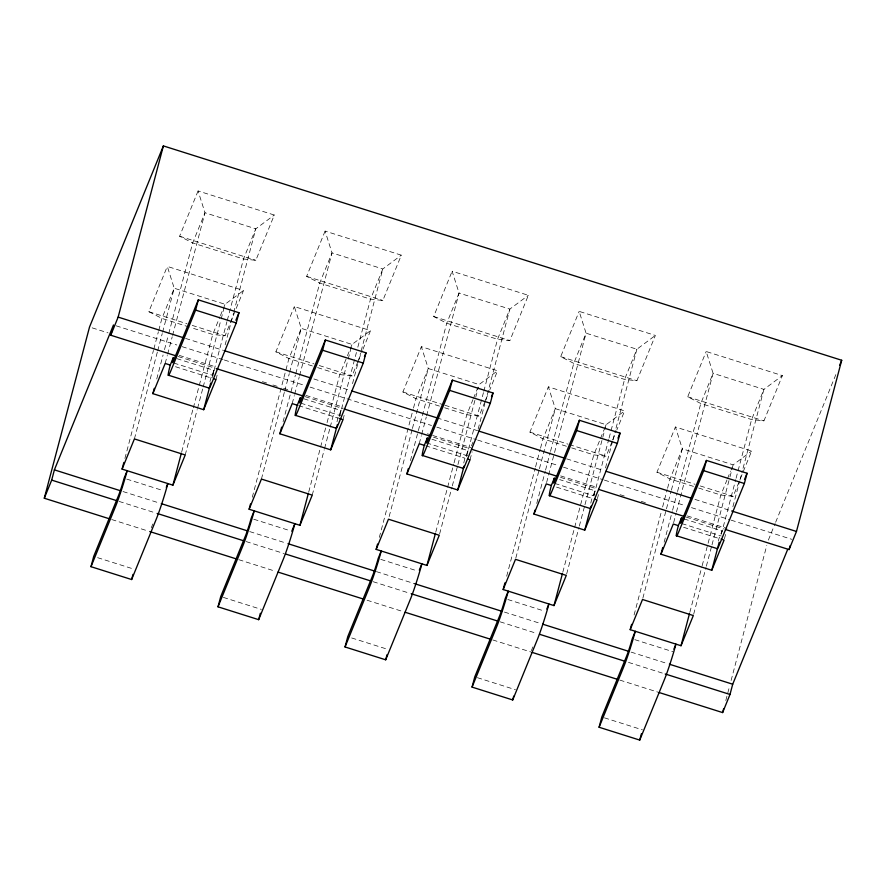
<?xml version="1.0" encoding="UTF-8"?>
<svg xmlns="http://www.w3.org/2000/svg" width="886" height="886" viewBox="0 0 886 886"><rect width="100%" height="100%" fill="white"/><g stroke="black" fill="none" stroke-linecap="round" stroke-linejoin="round"><path stroke-width="0.66" stroke-dasharray="4.43 3.32" d="M124.915 458.439L153.455 350.413M153.81 349.084L158.395 331.741M158.738 330.412L161.916 318.406L174.221 288.227L167.299 266.409L243.517 290.497L225.055 335.772L212.729 334.465L190.579 327.466M134.406 438.924L157.309 352.24M157.664 350.9L162.238 333.568M162.592 332.228L174.221 288.227L225.033 304.275L243.517 290.497M156.744 378.975L163.079 354.976M164.497 349.638L168.373 334.963M168.728 333.634L192.683 242.941L204.987 212.762L198.076 190.944L274.295 215.032L255.832 260.307L243.495 259L192.683 242.941L179.614 236.23L198.076 190.944M165.173 363.459L167.288 355.463M167.642 354.123L172.216 336.791M172.571 335.451L204.987 212.762L255.799 228.821L274.295 215.032M181.719 451.827L192.993 409.144M193.347 407.815L212.729 334.465L219.905 316.856M185.218 454.983L197.19 409.642M197.545 408.302L202.828 388.301M203.182 386.96L220.802 320.278M221.157 318.949L225.033 304.275L224.003 306.8M212.131 377.691L226.938 321.684M227.281 320.344L243.495 259L255.799 228.821L233.959 311.507M215.985 379.518L217.391 374.18M225.144 344.842L230.781 323.501M231.135 322.172L233.605 312.836M252.288 497.245L288.936 358.553L301.251 328.363L294.329 306.556L370.547 330.633L362.85 349.505M261.425 479.06L284.328 392.376M284.683 391.047L289.268 373.704M289.622 372.375L301.251 328.363L352.052 344.421L370.547 330.633M283.066 421.78L295.392 375.11M295.747 373.77L319.713 283.088L332.017 252.898L325.096 231.091L401.314 255.168L382.852 300.454L370.514 299.147L319.713 283.088L306.634 276.366L325.096 231.091M292.203 403.606L294.318 395.599M294.661 394.27L299.246 376.927M299.601 375.598L332.017 252.898L382.83 268.956L401.314 255.168M308.738 491.963L325.649 427.949M327.067 422.622L339.748 374.601L346.924 357.003M312.237 495.119L324.221 449.778M324.575 448.449L329.858 428.436M330.212 427.107L347.833 360.425M348.176 359.085L352.052 344.421L347.445 355.74M339.515 416.498L356.427 352.484M357.833 347.157L370.514 299.147L382.83 268.956L360.979 351.642M343.015 419.654L344.776 412.987M352.528 383.649L357.811 363.648M358.165 362.308L360.624 352.971M379.319 537.392L413.142 409.354M413.496 408.025L415.966 398.689L428.27 368.51L421.359 346.692L497.567 370.78L489.88 389.641M389.164 516.538L412.068 429.854M412.411 428.514L428.27 368.51L479.082 384.557L497.567 370.78M410.44 460.587L446.732 323.224L459.048 293.045L452.126 271.227L528.344 295.315L509.882 340.589L497.544 339.283L446.732 323.224L433.664 316.501L452.126 271.227M419.222 443.742L421.337 435.735M421.692 434.406L426.277 417.073M426.62 415.733L459.048 293.045L509.849 309.092L528.344 295.315M435.768 532.109L453.732 464.087M454.086 462.758L466.778 414.748L472.925 399.652M439.622 533.926L451.949 487.256M452.303 485.916L457.586 465.914M457.94 464.574L478.374 387.226M466.534 456.644L483.446 392.631M483.8 391.291L497.544 339.283L509.849 309.092L485.185 402.454M470.034 459.801L472.149 451.794M478.141 429.123L484.83 403.783M506.692 576.199L535.233 468.173M535.587 466.833L540.172 449.501M540.526 448.161L542.985 438.836L555.3 408.645L548.379 386.828L624.597 410.916L616.9 429.788M515.829 558.014L539.087 469.99M539.441 468.661L555.3 408.645L606.113 424.704L624.597 410.916M536.761 503.403L545.222 471.396M545.566 470.056L550.151 452.724M550.505 451.384L573.763 363.371L586.067 333.18L579.156 311.374L655.363 335.451L636.901 380.736L624.575 379.418L573.763 363.371L560.694 356.648L579.156 311.374M546.607 482.549L586.067 333.18L636.879 349.239L655.363 335.451M562.787 572.245L593.797 454.883L599.955 439.799M566.641 574.073L578.979 527.391M579.333 526.062L584.616 506.05M584.97 504.721L605.404 427.373M593.919 495.451L608.715 439.434M609.07 438.105L624.575 379.418L636.879 349.239L615.737 429.256M597.419 498.608L598.471 494.598M605.515 467.93L612.569 441.261M612.913 439.921L615.382 430.585M634.077 615.006L661.211 512.307M662.617 506.98L667.191 489.637M667.546 488.308L670.015 478.972L682.32 448.781L675.409 426.974L751.627 451.063L739.832 479.99M642.859 598.15L666.117 510.137M666.471 508.797L671.045 491.464M671.4 490.124L682.32 448.781L733.132 464.84L751.627 451.063M664.135 542.21L672.241 511.532M672.596 510.203L677.181 492.86M677.535 491.531L700.782 403.507L713.097 373.316L706.175 351.509L782.393 375.598L763.931 420.872L751.594 419.565L700.782 403.507L687.713 396.784L706.175 351.509M673.626 522.685L676.096 513.348M676.45 512.019L713.097 373.316L763.909 389.375L782.393 375.598M689.817 612.392L701.801 567.04M702.155 565.711L720.827 495.03L726.985 479.935M693.672 614.208L705.998 567.527M706.352 566.198L711.635 546.197M711.99 544.857L729.61 478.174M729.964 476.845L733.132 464.84L731.083 469.868M721.293 534.258L735.734 479.581M736.089 478.241L751.594 419.565L763.909 389.375L742.767 469.392M724.438 538.743L725.844 533.416M732.899 506.737L739.588 481.397M739.943 480.068L742.413 470.732M725.8 700.538L729.687 685.83M731.094 680.481L766.789 545.388M189.272 327.056L161.916 318.406L148.837 311.695L167.299 266.409M220.415 315.604L223.494 308.051M209.96 381.622A26.691 1.661 -72.5 0 1 210.901 377.912L213.98 370.359L174.642 357.933M151.273 527.768L152.813 524.003M312.393 365.962L288.936 358.553L275.867 351.831L294.329 306.556M317.598 367.601L339.748 374.601L352.085 375.919L358.232 360.823M358.752 359.561L362.341 350.756M336.99 421.769A26.691 1.661 -72.5 0 1 337.931 418.048L341.01 410.506L301.672 398.08M439.412 406.098L415.966 398.689L402.897 391.966L421.359 346.692M473.445 398.401L479.082 384.557M444.628 407.748L466.778 414.748L479.104 416.055L485.262 400.959M485.772 399.708L489.36 390.903M463.766 462.979A26.691 1.661 -72.5 0 1 464.951 458.195L468.029 450.642L428.691 438.216M471.474 445.802L473.013 442.036M566.442 446.245L542.985 438.836L529.917 432.113L548.379 386.828M600.464 438.537L604.053 429.732M604.573 428.47L606.113 424.704M571.647 447.884L593.797 454.883L606.135 456.19L612.292 441.106M612.802 439.844L616.39 431.039M590.785 503.126A26.691 1.661 -72.5 0 1 591.981 498.331L595.06 490.789L559.653 479.603M531.323 650.712L532.863 646.935M693.461 486.381L670.015 478.972L656.947 472.249L675.409 426.974M727.495 478.673L730.573 471.13M698.677 488.031L720.827 495.03L733.165 496.337L739.312 481.242M684.058 518.908L722.079 530.924L719.011 538.478A26.691 1.661 -72.5 0 0 718.347 541.025M768.372 540.095L775.128 523.515M775.649 522.242L835.974 374.291M179.614 236.23L255.832 260.307M306.634 276.366L382.852 300.454M433.664 316.501L509.882 340.589M560.694 356.648L636.901 380.736M687.713 396.784L763.931 420.872M148.837 311.695L186.946 323.733M192.207 325.395L225.055 335.772M275.867 351.831L313.976 363.869M319.237 365.53L352.085 375.919M402.897 391.966L443.631 404.847M444.938 405.256L479.104 416.055M529.917 432.113L568.026 444.152M569.344 444.573L606.135 456.19M656.947 472.249L695.056 484.299M700.305 485.96L733.165 496.337M185.551 338.419L223.582 350.435M313.888 378.964L350.601 390.571M436.986 417.871L477.632 430.707M566.63 458.837L603.344 470.433M694.967 499.394L730.374 510.58M116.11 325.804L176.812 344.986M182.095 346.659L223.006 359.583M224.324 360.004L304.828 385.443M310.1 387.116L431.515 425.479M436.798 427.141L476.38 439.655M477.709 440.076L558.202 465.515M563.485 467.177L603.078 479.691M604.396 480.112L684.9 505.541M691.49 507.634L729.765 519.728M731.083 520.137L791.785 539.319M92.177 327.853L108.014 332.859M179.271 355.386L214.899 366.638M262.411 381.656L267.694 383.317M272.966 384.989L278.248 386.661M283.531 388.323L288.803 389.995M305.958 395.411L342.915 407.095M427.373 433.786L431.327 435.037M432.656 435.447L470.92 447.541M560.661 475.904L596.289 487.156M620.045 494.665L625.328 496.337M641.165 501.343L646.437 503.004M687.348 515.94L726.941 528.444M178.175 356.526L214.888 368.133M305.194 396.662L343.225 408.679M433.531 437.219L468.938 448.405M560.561 477.366L597.275 488.961M686.273 517.092L724.294 529.108M173.833 363.038L213.172 375.465M300.863 403.174L340.202 415.612M426.576 442.911L467.221 455.747A13.345 0.831 -72.5 0 1 468.029 450.642M554.913 483.457L594.251 495.894M681.943 523.604L721.27 536.03M175.506 366.726L210.901 377.912M298.593 405.622L337.931 418.048M425.623 445.758L464.951 458.195M556.574 487.145L591.981 498.331M683.604 527.281L721.547 539.275M126.72 479.093L163.434 490.689M253.75 519.229L290.464 530.836M380.77 559.376L417.483 570.972M507.8 599.512L544.513 611.118M634.83 639.659L672.851 651.664M123.021 491.553L159.967 503.226M249.708 531.589L286.654 543.262M376.395 571.614L414.67 583.708M504.411 612.071L540.039 623.334M631.098 652.107L668.044 663.78M119.089 501.421L155.803 513.016M246.12 541.556L284.14 553.573M373.139 581.703L409.853 593.299M500.169 621.839L536.883 633.446M628.506 662.396L663.913 673.582M111.702 519.528L148.416 531.135M238.733 559.664L275.446 571.271M367.07 600.221L403.783 611.827M492.782 639.947L530.814 651.963M619.812 680.094L657.833 692.11M97.626 557.671L134.351 569.277M223.35 597.397L261.37 609.413M351.687 637.953L387.082 649.139M477.399 677.679L515.419 689.696M604.418 717.826L642.45 729.842M339.991 415.545A13.345 0.831 -72.5 0 1 340.069 414.615M340.412 412.898A13.345 0.831 -72.5 0 1 341.01 410.506M594.118 494.897A13.345 0.831 -72.5 0 1 595.06 490.789M213.039 374.479A13.345 0.831 -72.5 0 1 213.98 370.359M721.492 533.328A13.345 0.831 -72.5 0 1 722.079 530.924"/><path stroke-width="1.33" d="M109.078 518.698L44.3 498.231L89.53 327.023L163.378 145.913L841.7 360.259L796.47 531.467L789.083 549.575L725.59 529.518M44.3 498.231L51.687 480.112L54.389 469.868L113.474 324.974L110.761 335.229L175.55 355.696M110.761 335.229L118.148 317.11L163.378 145.913M90.992 566.686L93.694 556.43L118.314 496.06A13.345 0.831 -72.5 0 0 124.095 478.263L127.174 470.721A26.691 1.661 -72.5 0 1 115.601 506.316L90.992 566.686L131.637 579.533L156.257 519.152A26.691 1.661 -72.5 0 0 167.831 483.557L166.291 487.333M122.091 469.115L134.406 438.924L185.218 454.983L172.903 485.163L122.091 469.115L123.863 462.437M213.448 378.71L215.985 379.518L203.68 409.697L152.868 393.65L154.275 388.312M198.32 299.856L173.7 360.225A13.345 0.831 -72.5 0 1 173.335 357.523L170.256 365.065A26.691 1.661 -72.5 0 0 170.987 370.481L195.607 310.1L198.32 299.856L238.965 312.703L236.252 322.947L211.643 383.317A26.691 1.661 -72.5 0 1 208.874 387.99M131.637 579.533L132.989 574.405M172.903 485.163L181.364 453.156M203.68 409.697L210.724 383.029M218.011 606.821L220.725 596.577L245.344 536.196A13.345 0.831 -72.5 0 0 251.126 518.399L254.204 510.857A26.691 1.661 -72.5 0 1 242.631 546.452L218.011 606.821L258.668 619.668L283.276 559.299A26.691 1.661 -72.5 0 0 294.85 523.704L291.771 531.246M249.121 509.251L261.425 479.06L312.237 495.119L299.933 525.309L249.121 509.251L250.528 503.912M339.194 418.458L343.015 419.654L330.7 449.844L279.887 433.786L281.648 427.118M325.339 339.991L300.731 400.361A13.345 0.831 -72.5 0 1 300.354 397.659L297.286 405.212A26.691 1.661 -72.5 0 0 298.017 410.617L322.637 350.247L325.339 339.991L365.996 352.838L363.282 363.094L338.662 423.464A26.691 1.661 -72.5 0 1 335.905 428.126M258.668 619.668L260.351 613.267M299.933 525.309L308.383 493.303M330.7 449.844L337.4 424.505M345.042 646.968L347.744 636.713L372.364 576.343A13.345 0.831 -72.5 0 0 378.156 558.545L381.224 550.992A26.691 1.661 -72.5 0 1 369.661 586.598L345.042 646.968L385.687 659.804L410.307 599.434A26.691 1.661 -72.5 0 0 421.88 563.839L419.311 570.13M376.151 549.386L388.456 519.207L439.268 535.266L426.952 565.445L376.151 549.386L377.558 544.059M467.498 458.992L470.034 459.801L457.73 489.98L406.918 473.932L408.324 468.594M452.369 380.138L427.75 440.508A13.345 0.831 -72.5 0 1 427.384 437.806L424.305 445.348A26.691 1.661 -72.5 0 0 425.047 450.764L449.656 390.383L452.369 380.138L493.015 392.985L490.312 403.23L465.693 463.599A26.691 1.661 -72.5 0 1 462.924 468.273M385.687 659.804L387.038 654.688M426.952 565.445L435.414 533.438M457.73 489.98L464.076 465.981M472.061 687.104L474.774 676.849L499.394 616.479A13.345 0.831 -72.5 0 0 505.175 598.681L508.254 591.139A26.691 1.661 -72.5 0 1 496.681 626.734L472.061 687.104L512.717 699.951L537.326 639.581A26.691 1.661 -72.5 0 0 548.899 603.986L546.85 609.014M503.17 589.533L515.486 559.343L566.287 575.402L553.983 605.592L503.17 589.533L504.931 582.866M594.517 499.139L597.064 499.937L584.749 530.127L533.948 514.068L535 510.07M579.389 420.274L554.78 480.644A13.345 0.831 -72.5 0 1 554.414 477.942L551.336 485.484A26.691 1.661 -72.5 0 0 552.067 490.899L576.686 430.53L579.389 420.274L620.045 433.121L617.332 443.377L592.712 503.746A26.691 1.661 -72.5 0 1 589.954 508.409M512.717 699.951L513.725 696.108M553.983 605.592L562.444 573.585M584.749 530.127L591.095 506.116M599.091 727.251L601.804 716.995L626.413 656.626A13.345 0.831 -72.5 0 0 632.205 638.828L635.284 631.275A26.691 1.661 -72.5 0 1 623.711 666.87L599.091 727.251L639.736 740.087L664.356 679.717A26.691 1.661 -72.5 0 0 675.929 644.122L673.881 649.15M630.201 629.669L642.505 599.49L693.317 615.548L681.013 645.728L630.201 629.669L631.607 624.342M721.547 539.275L724.083 540.083L711.779 570.263L660.967 554.204L662.728 547.537M684.058 518.908L681.434 518.077L678.355 525.631A26.691 1.661 -72.5 0 0 679.097 531.035L703.705 470.665L706.419 460.421L747.064 473.257L744.362 483.512L719.742 543.882A26.691 1.661 -72.5 0 1 716.973 548.556M639.736 740.087L641.431 733.686M681.013 645.728L689.463 613.721M711.779 570.263L719.177 542.254M659.129 692.52L722.622 712.577L723.674 708.567M722.622 712.577L729.998 694.469L732.711 684.213L787.643 549.497M789.083 549.575L790.102 545.732M152.868 393.65L165.173 363.459L170.256 365.065M235.886 320.245L238.965 312.703M279.887 433.786L292.203 403.606L297.286 405.212M364.456 356.615L365.996 352.838M406.918 473.932L419.222 443.742L424.305 445.348M491.475 396.751L493.015 392.985M533.948 514.068L546.252 483.878L551.336 485.484M617.996 438.149L620.045 433.121M660.967 554.204L673.271 524.025L678.355 525.631M706.419 460.421L681.799 520.791A13.345 0.831 -72.5 0 1 681.434 518.077M744.506 479.547L747.064 473.257M839.618 365.364L841.7 360.259M195.607 310.1L236.252 322.947M322.637 350.247L363.282 363.094M449.656 390.383L490.312 403.23M576.686 430.53L617.332 443.377M703.705 470.665L744.362 483.512M118.148 317.11L182.937 337.588M224.889 350.845L309.956 377.724M351.919 390.981L436.986 417.871M478.938 431.128L564.005 458.007M605.969 471.263L691.036 498.154M731.681 510.989L796.47 531.467M216.195 368.543L302.569 395.843M344.532 409.099L429.599 435.978M471.551 449.235L556.618 476.114M598.582 489.382L683.649 516.261M168.229 375.143L209.284 388.123M295.248 415.279L336.315 428.259M422.279 455.426L463.345 468.406M549.309 495.562L590.364 508.542M676.328 535.709L717.394 548.689M54.389 469.868L120.374 490.711M161.285 503.647L247.072 530.747M287.972 543.683L375.077 571.204M414.67 583.708L501.764 611.24M542.675 624.165L628.451 651.265M669.362 664.201L732.711 684.213M51.687 480.112L116.465 500.59M157.121 513.437L243.495 540.726M285.447 553.983L370.514 580.873M411.17 593.72L497.544 621.008M539.496 634.265L624.575 661.155M665.22 673.991L729.998 694.469M149.734 531.545L236.108 558.845M278.071 572.101L363.138 598.98M405.09 612.237L490.157 639.116M532.121 652.384L617.188 679.263"/></g></svg>
